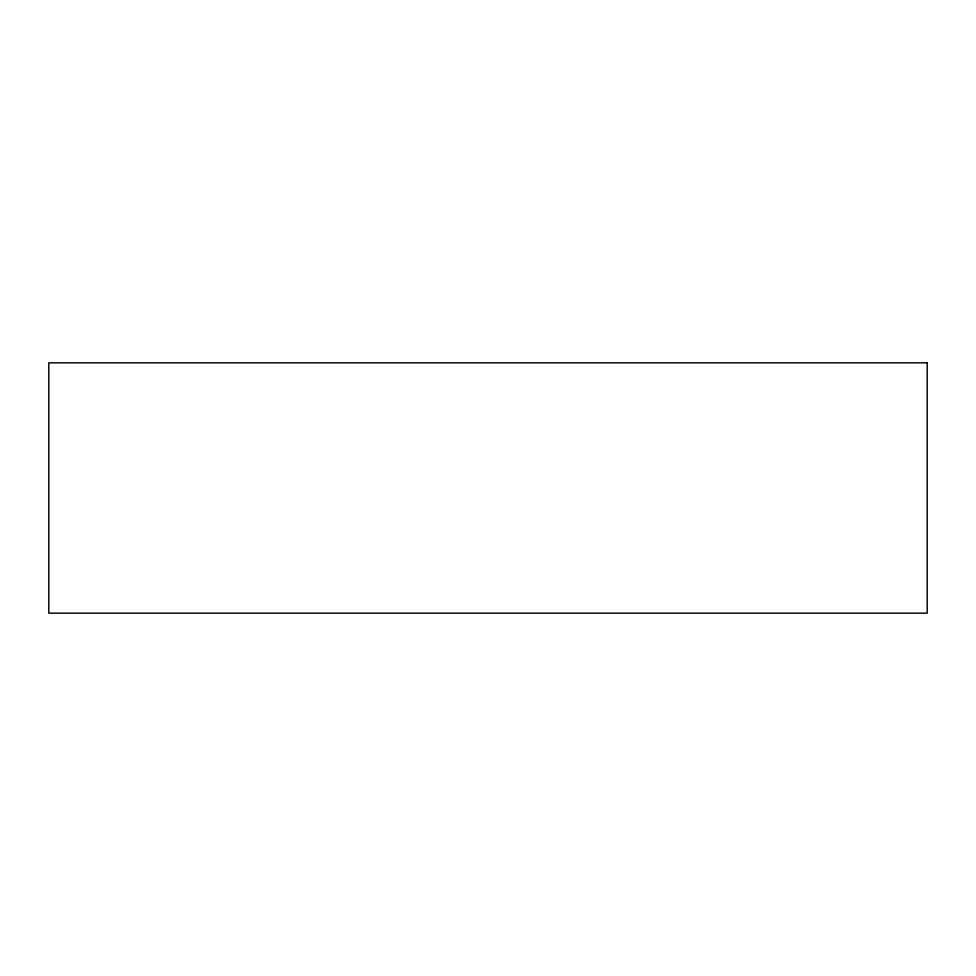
<?xml version="1.0" encoding="UTF-8"?>
<svg xmlns="http://www.w3.org/2000/svg" width="976" height="976" viewBox="0 0 976 976"><rect width="100%" height="100%" fill="white"/><g stroke="black" fill="none" stroke-linecap="round" stroke-linejoin="round"><path stroke-width="1.46" d="M927.2 362.828L48.8 362.828L48.8 613.172L927.2 613.172L927.2 362.828"/></g></svg>
